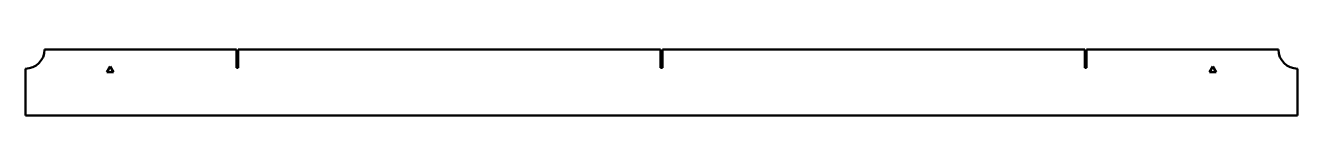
# Model space of a CAD drawing. Header units: millimetres. Extents: x 0 to 1500, y 0 to 78.
import ezdxf

# ---------------------------------------------------------------- set-up
doc = ezdxf.new("R2010")
doc.units = ezdxf.units.MM
doc.layers.add('IV_INTERIOR_PROFILES', color=7, linetype='Continuous', lineweight=50)
doc.layers.add('IV_OUTER_PROFILE', color=7, linetype='Continuous', lineweight=50)

msp = doc.modelspace()

# ---------------------------------------------------------------- linework, layer by layer
at = {"layer": 'IV_INTERIOR_PROFILES'}
for p, q in [((96, 50.9), (100, 57.8)), ((104, 50.9), (96, 50.9)), ((100, 57.8), (104, 50.9)), ((1396, 50.9), (1400, 57.8)), ((1404, 50.9), (1396, 50.9)), ((1400, 57.8), (1404, 50.9))]:
    msp.add_line(p, q, dxfattribs=at)
at = {"layer": 'IV_OUTER_PROFILE'}
for p, q in [((22.5, 77.7), (249, 77.7)), ((249, 56.2), (249, 77.7)), ((251, 77.7), (251, 56.2)), ((251, 77.7), (749, 77.7)), ((749, 56.2), (749, 77.7)), ((751, 77.7), (1249, 77.7)), ((751, 77.7), (751, 56.2)), ((1249, 56.2), (1249, 77.7)), ((1251, 77.7), (1251, 56.2)), ((1251, 77.7), (1477.5, 77.7)), ((0, 0), (0, 55.2)), ((251, 56.2), (249, 56.2)), ((751, 56.2), (749, 56.2)), ((1251, 56.2), (1249, 56.2)), ((1500, 55.2), (1500, 0)), ((1500, 0), (0, 0))]:
    msp.add_line(p, q, dxfattribs=at)
for centre, start, end in [((0, 77.7), 270, 0), ((1500, 77.7), 180, 270)]:
    msp.add_arc(centre, 22.5, start, end, dxfattribs=at)

doc.saveas('drawing.dxf')
